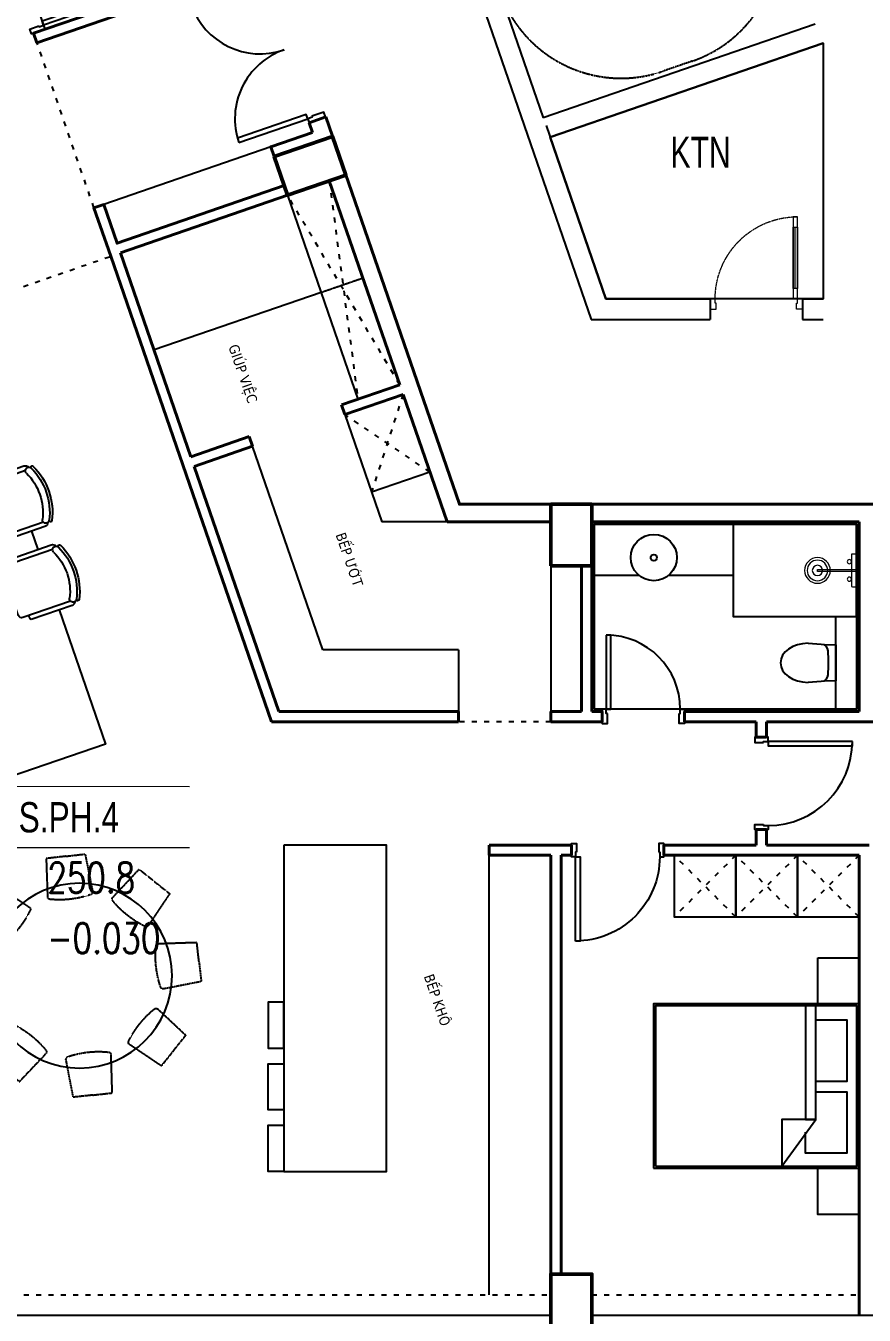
# Model space of a CAD drawing. Header units: millimetres. Extents: x -361681467 to 361175952, y -1292982 to 1550216.
# Drawn here: x -57223 to -49063, y 7771 to 20331 of the extents above; entities that cross this region are included whole.
import ezdxf
from ezdxf.enums import TextEntityAlignment as Align
from ezdxf.xclip import XClip

# ---------------------------------------------------------------- set-up
doc = ezdxf.new("R2010")
doc.units = ezdxf.units.MM
doc.header["$MEASUREMENT"] = 0
doc.header["$XCLIPFRAME"] = 0
doc.set_wipeout_variables(frame=1)
for name, pattern in [('220126_HDN_HBA typical plan$0$HIDDEN', [0.375, 0.25, -0.125]), ('220403_HDN_Penthouse Plan$0$HIDDEN', [0.375, 0.25, -0.125]), ('ACAD_ISO03W100', [30, 12, -18]), ('HIDDEN', [0.375, 0.25, -0.125]), ('Xref_ST_MBDV Cot vach 30.7.2022$0$HIDDEN', [0.375, 0.25, -0.125])]:
    doc.linetypes.add(name, pattern=pattern)
for name, color, linetype, lineweight in [('00_duong_QH', 7, 'Continuous', 9), ('A-NoiThat', 39, 'Continuous', 13), ('KT-Chuviet', 255, 'Continuous', 15), ('KT-Net cat', 1, 'Continuous', 40), ('KT-Net cot vach', 2, 'Continuous', 50), ('KT-Net thay', 7, 'Continuous', 15), ('Xref_ST_MBDV Cot vach 30.7.2022$0$CUA', 37, 'Continuous', 13)]:
    doc.layers.add(name, color=color, linetype=linetype, lineweight=lineweight)
for name, color, linetype in [('1VinaPVC-Text', 9, 'Continuous'), ('220403_HDN_Penthouse Plan$0$A-DRAIN', 8, 'Continuous'), ('220403_HDN_Penthouse Plan$0$BANQUET TABLE', 251, 'Continuous'), ('A-_FURN----_E-_N', 251, 'Continuous'), ('A-_SANIEQPT_E-_N', 251, 'Continuous'), ('A-FURNITURE', 251, 'Continuous'), ('IDEA - dim', 251, 'Continuous'), ('Kaka - ph', 7, 'Continuous'), ('KT-Net manh', 139, 'Continuous'), ('Xref_ST_MBDV Cot vach 30.7.2022$0$KT-Net manh', 139, 'Continuous'), ('Xref_ST_MBDV Cot vach 30.7.2022$0$KT-Text', 7, 'Continuous'), ('Xref_ST_MBDV Cot vach 30.7.2022$0$KT-Tuong', 1, 'Continuous')]:
    doc.layers.add(name, color=color, linetype=linetype)
doc.styles.add('font unicode ccu', font='arial.ttf')
doc.styles.add('ROMANS', font='ROMANS.SHX')
doc.styles.add('Tahoma', font='tahoma.ttf')
doc.styles.add('Xref_ST_MBDV Cot vach 30.7.2022$0$Arial', font='arial.ttf', dxfattribs={"width": 0.7})

# ---------------------------------------------------------------- blocks, each defined once
blk = doc.blocks.new('*U27')
blk.add_line((70, 100), (70, 700.0000000000036))
for points in [[(50, 0), (50, 800.0000000000036), (90, 800.0000000000036), (90, 0)], [(50, 100), (90, 100), (90, 700.0000000000036), (50, 700.0000000000036)], [(0, -100.0000000004902), (60, -100.0000000004902), (60, -40), (50, -40), (50, 0), (0, 0)], [(900.0000000000036, -100.0000000004901), (840.0000000000036, -100.0000000004901), (840.0000000000036, -39.99999999999989), (850.0000000000036, -39.99999999999989), (850.0000000000036, 1.136868377216165e-13), (900.0000000000036, 1.421085471520205e-13)]]:
    blk.add_lwpolyline(points, close=True)
at = {"linetype": 'Xref_ST_MBDV Cot vach 30.7.2022$0$HIDDEN'}
blk.add_arc((50, 0), 800.0000000000036, 7.016709298534877e-15, 90, dxfattribs=at)
blk = doc.blocks.new('TAG CAO DO SAN')
at = {"layer": 'KT-Net thay', "flags": 128}
blk.add_lwpolyline([(1526701.778855525, -266095.2298759429), (1526701.778855525, -266566.6584041911), (1527644.63591202, -266566.6584041911), (1527644.63591202, -266095.2298759429)], close=True, dxfattribs=at)
blk.add_wipeout([(1526701.778855525, -266095.2298759429), (1527644.6359120198, -266095.2298759429), (1527644.6359120198, -266566.65840419114), (1526701.778855525, -266566.65840419114)]).dxf.layer = 'KT-Net thay'
for points in [[(1526701.778855525, -266330.9441400666), (1527644.63591202, -266330.9441400666)], [(1526701.778855525, -266566.6584041911), (1527644.63591202, -266566.6584041911)]]:
    blk.add_lwpolyline(points, dxfattribs=at)
at = {"layer": 'KT-Chuviet', "color": 31, "style": 'ROMANS', "width": 0.75}
blk.add_text('DTTT:', height=117.8571320618522, dxfattribs=at).set_placement((1526748.92170835, -266507.8139601254))
at = {"layer": 'KT-Chuviet', "color": 31, "style": 'font unicode ccu', "width": 0.75}
blk.add_attdef('TÊNPHÒNG', text='', height=117.85713, dxfattribs=at).set_placement((1527175.308820772, -266213.4467624734), align=Align.MIDDLE_CENTER)
at = {"layer": 'KT-Chuviet', "color": 31, "ltscale": 15, "style": 'ROMANS', "width": 0.75, "flags": 8}
blk.add_attdef('CAO-DO', (1527091.943339912, -266507.7298381611), '', height=117.8571320618522, dxfattribs=at)
blk = doc.blocks.new('d800')
blk.add_line((760, 70), (40, 70))
for points in [[(40, 790), (40, 70), (85, 70), (85, 790)], [(50, 25), (40, 25), (40, 70), (0, 70), (0, -70), (50, -70)], [(750, 25), (760, 25), (760, 70), (800, 70), (800, -70), (750, -70)]]:
    blk.add_lwpolyline(points, close=True)
blk.add_arc((40, 70), 720, 0, 90)
blk = doc.blocks.new('d900n')
for points in [[(20, -50), (20, -40), (65, -40), (65, 0), (-65, 0), (-65, -50)], [(885, -40), (65, -40), (65, -85), (885, -85)], [(20, -850), (20, -860), (65, -860), (65, -900), (-65, -900), (-65, -850)]]:
    blk.add_lwpolyline(points, close=True)
blk.add_arc((65, -40), 820, 270, 0)
blk = doc.blocks.new('220403_HDN_Penthouse Plan$0$CH12')
for p, q in [((-312.375, -149.2411279597436), (-312.375, -572.1779138786915)), ((-267.75, -149.2411279597436), (-267.75, -639.6303226458076)), ((267.75, -639.6303226458076), (267.75, -149.2411280118249)), ((312.375, -572.1779138786915), (312.375, -149.2411246072115)), ((-232.0500000000029, -675.3303226458047), (232.0500000000029, -675.3303226458047))]:
    blk.add_line(p, q)
for centre, radius, start, end in [((-267.75, -149.2411279597436), 44.62499999999999, 111.939144832112, 180), ((-273.6712626853696, -77.20016474780641), 13.38749999999989, 116.2505862071374, 296.2505862071374), ((-252.9468673518131, -119.2240579767858), 33.46874999998481, 116.2505888953854, 296.2505888953855), ((0, -632.1362743546706), 632.1362743546692, 63.74941379286258, 116.2505862071374), ((0, -632.1362743546706), 605.3612743546691, 63.7494137928626, 116.2505862071374), ((0, -632.1362743546706), 538.4237743546691, 63.74941109871938, 116.2505888953856), ((252.9468674045929, -119.2240580028119), 33.46875000001501, 243.7494110987195, 63.74941109871941), ((273.671262685355, -77.20016474780641), 13.38750000000007, 243.7494137928627, 63.74941379286245), ((267.75, -149.2411280118286), 44.62499999999959, 0, 68.06085506708637), ((-290.0625, -549.8654138786915), 31.55464011044969, 225, 315), ((290.0625, -549.8654138786915), 31.55464011044961, 225.0000000000001, 315.0000000000002), ((-232.0500000000029, -639.6303226458076), 35.7, 180, 269.9999999999999), ((232.0500000000029, -639.6303226458076), 35.7, 270, 0)]:
    blk.add_arc(centre, radius, start, end)
blk = doc.blocks.new('220403_HDN_Penthouse Plan$0$A$C3EC23B15')
at = {"layer": '220403_HDN_Penthouse Plan$0$BANQUET TABLE', "color": 8, "linetype": '220403_HDN_Penthouse Plan$0$HIDDEN'}
for p, q in [((109.4161423066398, 545.482148904237), (79.11080034682527, 171.7666173171019)), ((300.1110290592769, 545.4927881314652), (109.4161423066398, 545.482148904237)), ((300.1110290592769, 545.4927881314652), (490.8059158121468, 545.482148904237)), ((490.8059158121468, 545.482148904237), (521.1112577717286, 171.7666173168691))]:
    blk.add_line(p, q, dxfattribs=at)
for centre, radius, start, end in [((104.1038436582312, 171.1768834803952), 24.99999999999999, 178.6483042138502, 261.1493601646956), ((300.2653979111928, 1066.822118149488), 941.8295144837301, 257.7392401244242, 269.9906090367983), ((299.9566602072446, 1066.822118149488), 941.8295144837301, 270.0093909698718, 282.2607598755758), ((496.118214460439, 171.1768834803952), 24.99999999999999, 278.8506398287137, 1.351695779481583)]:
    blk.add_arc(centre, radius, start, end, dxfattribs=at)
blk = doc.blocks.new('220403_HDN_Penthouse Plan$0$dining')
at = {"layer": '220403_HDN_Penthouse Plan$0$A-DRAIN'}
blk.add_circle((-2632081.272624135, -10960261.05400072), 900, dxfattribs=at)
blk.add_blockref('220403_HDN_Penthouse Plan$0$A$C3EC23B15', (-2632381.096482179, -10959636.05730305), dxfattribs=at)
for p, rotation in [((-2632735.569048401, -10960032.11862306), 45.08728904840522), ((-2631858.32757775, -10959604.69226795), 315.6110233388363), ((-2632705.352869913, -10960562.7808056), 90.17457809681035), ((-2631459.042655415, -10959955.5297235), 270.5237342904312), ((-2632308.213325434, -10960916.0449442), 135.2618671452156), ((-2631425.593242355, -10960485.99791875), 225.4364452420259), ((-2631777.645673651, -10960884.21200066), 180.3491561936208)]:
    blk.add_blockref('220403_HDN_Penthouse Plan$0$A$C3EC23B15', p, dxfattribs=dict(at, rotation=rotation))
blk = doc.blocks.new('220126_HDN_HBA typical plan$0$210902_YS plan 330pm ver13$0$TOTO-WC-CW822J')
at = {"color": 0}
blk.add_lwpolyline([(-177.2072506700642, -119.1915361834399), (-175, 0), (175, 0), (177.2072506700642, -119.1915361836145)], dxfattribs=at)
blk.add_lwpolyline([(-190, -270), (-183.3947591906181, -144.5004246227618, -0.3908696114996718), (-115.4352058441145, -78.20653349565691), (-27.76706723973621, -75.77130742336158, -0.01388621073825284), (27.76706724101678, -75.77130742336158), (115.4352058439981, -78.20653349565691, -0.3908696114996718), (183.3947591905016, -144.5004246227618), (190, -270)], format="xyb", dxfattribs=at)
blk.add_ellipse((0, -270), major_axis=(0, -270), ratio=0.7037037037037037, start_param=4.71238898038469, end_param=7.853981633974483, dxfattribs=at)
blk = doc.blocks.new('A$C2A980E36')
at = {"ltscale": 0.5}
blk.add_lwpolyline([(-10, 0), (10, 0), (10, 400), (-10, 400)], close=True, dxfattribs=at)
blk.add_lwpolyline([(160, 60), (160, 30, -0.4142135623730916), (150, 20), (-150, 20, -0.4142135623730987), (-160, 30), (-160, 60.00000000000728, -0.414213562373095), (-150, 70.00000000000728), (150, 70, -0.4142135623730915)], format="xyb", close=True, dxfattribs=at)
for centre, radius in [((0, 400), 125), ((0, 400), 100), ((0, 400), 50), ((-85, 90.00000000000728), 20), ((85, 90), 20)]:
    blk.add_circle(centre, radius, dxfattribs=at)
blk = doc.blocks.new('*U233')
at = {"layer": 'A-_FURN----_E-_N', "linetype": 'Continuous'}
for points in [[(-800, 600), (-800, 1000), (-1250, 1000), (-1250, 600)], [(-800, -1000), (-800, 1000), (800.0000000000582, 1000), (800.0000000000582, -1000)], [(-780, -980), (-780, 980), (780.0000000000582, 980), (780.0000000000582, -980)], [(1250, 600), (1250, 1000), (800, 1000), (800, 600)]]:
    blk.add_lwpolyline(points, close=True, dxfattribs=at)
at = {"layer": 'A-_FURN----_E-_N', "linetype": '220126_HDN_HBA typical plan$0$HIDDEN', "ltscale": 500}
blk.add_lwpolyline([(-800, -1000), (-800, 1000), (800.0000000000582, 1000), (800.0000000000582, -1000)], close=True, dxfattribs=at)
at = {"layer": 'A-_FURN----_E-_N', "linetype": 'Continuous'}
for points in [[(-55, 580), (-55, 880), (-655.6054548919201, 880), (-655.6054548919201, 480), (-448.1151331290603, 480)], [(645.6054548844695, 580), (645.6054548844695, 880), (45, 880), (45, 580)], [(-780, 248.6659454330802), (-326.2632651105523, 580), (780.0000000000582, 580), (780.0000000000582, 480), (-326.2632651105523, 480), (-326.2632651105523, 580), (-326.2632651105523, 248.6659454330802), (-780, 248.6659454330802)]]:
    blk.add_lwpolyline(points, dxfattribs=at)
blk = doc.blocks.new('SP3')
at = {"layer": 'A-_FURN----_E-_N', "linetype": 'Continuous'}
for points in [[(1425.826463487698, -18001.05554224472), (858.6762195388001, -17805.24798164326), (662.8686589373101, -18372.39822559213), (1230.018902886208, -18568.2057861936)], [(1992.97670743661, -18196.86310284623), (1425.826463487698, -18001.05554224472), (1230.018902886208, -18568.2057861936), (1797.16914683512, -18764.01334679512)], [(2560.126951385493, -18392.67066344774), (1992.97670743661, -18196.86310284623), (1797.16914683512, -18764.01334679512), (2364.319390784018, -18959.82090739661)]]:
    blk.add_lwpolyline(points, close=True, dxfattribs=at)
at = {"layer": 'A-FURNITURE', "extrusion": (3.215714823198302e-06, -2.058977408583588e-06, 0.99999999999271), "elevation": 0.02660061755395782}
blk.add_lwpolyline([(-3199.855201970045, -17916.87427227354), (-3341.628869374425, -17867.88215833431), (-3488.605211236325, -18293.20316054404), (-3346.831543807083, -18342.19527450588)], close=True, dxfattribs=at)
at = {"layer": 'A-FURNITURE', "extrusion": (3.801013649937795e-06, -3.640123983871044e-07, 0.99999999999271)}
for points, elevation in [([(-3542.57876373083, -18909.3663444277), (-3684.374258770534, -18860.43744107075), (-3537.587548740107, -18435.05095592123), (-3395.792053665275, -18483.97985927596)], -0.006582146442004295), ([(-3738.420803197495, -19476.50468344006), (-3880.216298236908, -19427.57578008237), (-3733.429588205914, -19002.18929493287), (-3591.634093132696, -19051.11819828734)], -0.007120099320252665)]:
    blk.add_lwpolyline(points, close=True, dxfattribs=dict(at, elevation=elevation))
at = {"layer": 'IDEA - dim'}
for p, q in [((-599.9997756197699, -9999.999999843654), (-2319.999775625882, -9999.99999946222)), ((-599.9997757309466, -10499.99999984427), (-599.9997761999693, -12599.99999984427)), ((-1719.999776684315, -14799.12345892204), (-1719.999776218829, -12699.99999959406)), ((-769.9997762188141, -12699.99999980626), (-769.999776463781, -13804.70826929159)), ((-169.999776509736, -14011.8571466929), (-769.999776463781, -13804.70826929159)), ((-473.6577656104782, -15229.42070637507), (-1719.999776684315, -14799.12345892204)), ((644.6712664682273, -14748.02671388046), (181.260039711342, -16090.28229122624)), ((-473.6577656104782, -15229.42070637507), (-669.4653262119828, -15796.57095032399)), ((-2239.535111264435, -21263.49704000546), (-842.7745123078203, -17217.82529983877))]:
    blk.add_line(p, q, dxfattribs=at)
at = {"layer": 'IDEA - dim', "linetype": 'HIDDEN', "ltscale": 2}
blk.add_line((-599.9997759542894, -11499.99999984424), (-169.999775952725, -11499.99999993959), dxfattribs=at)
at = {"layer": 'IDEA - dim', "extrusion": (1.207024233779871e-06, 1.693633691974523e-06, 0.9999999999978374)}
for points, elevation in [([(-880.0073740608826, -9859.987598705242), (-170.0097753590851, -9859.997598634238), (-170.0108028337259, -9814.997598646092), (-880.0084015355162, -9814.987598717082)], -0.01570194217002305), ([(-125.0063120198258, -9849.999895399907), (-125.0068220366371, -9859.999895386825), (-170.0068219780985, -9859.997600311332), (-170.0088620453295, -9899.997600259505), (-0.008862095875388352, -9900.002394236237), (-0.006312011942162797, -9850.002394301357)], -0.01570194217002301)]:
    blk.add_lwpolyline(points, close=True, dxfattribs=dict(at, elevation=elevation))
at = {"layer": 'IDEA - dim'}
blk.add_lwpolyline([(-9399.999316703055, -10499.99999789298), (-9399.998389594606, -16864.92727072255, 0.3198757453656692), (-7379.036192602071, -19700.67805349836), (-1737.654054182691, -21648.35468192326)], format="xyb", dxfattribs=at)
for points in [[(-599.9997759542894, -11499.99999984424), (-2319.999775952747, -11499.9999994601)], [(-169.9997763976862, -13499.99999994028), (-769.999776397497, -13499.99999980626)], [(1427.603340880371, -15118.83501706139), (1015.399825503446, -14976.52252459847), (1178.572792671359, -14503.89732130771), (2454.660841556208, -14944.46433266101), (2291.487874388287, -15417.08953595177), (1694.960529844218, -15211.13958633351)], [(-2700.640732037202, -16470.6083905089), (-3738.420803224421, -19476.50468343602), (-2793.170396642934, -19802.85061777185), (-1755.390325455694, -16796.95432484473), (-2700.640732037202, -16470.6083905089)], [(-1359.553891550087, -21778.8930556576), (3744.798303989955, -23541.16110107105)]]:
    blk.add_lwpolyline(points, dxfattribs=at)
at = {"layer": 'IDEA - dim', "extrusion": (8.958606216863281e-07, 3.170386031029769e-06, 0.9999999999945731), "elevation": -0.04824631176898188}
blk.add_lwpolyline([(-4020.152098686751, -12967.81744356201), (-4020.152109417847, -12779.6887912164)], dxfattribs=at)
at = {"layer": 'IDEA - dim', "extrusion": (1.79172143964463e-06, 5.545852518012404e-14, 0.9999999999983948), "elevation": -0.005675286126534509}
blk.add_lwpolyline([(-4020.152084270131, -13592.56744364068), (-4020.152041477459, -14975.05698360781), (-5000.675511624028, -14975.05701775744)], dxfattribs=at)
at = {"layer": 'IDEA - dim'}
for points in [[(1178.572792671359, -14503.89732130771), (3588.961329454018, -15336.07945386402), (3001.538647649533, -17037.5301857107), (591.1501108668745, -16205.34805315439)], [(3295.24998855179, -16186.80481978731), (3588.961329454018, -15336.07945386397), (2454.660841556222, -14944.46433266095), (2160.94950065398, -15795.1896985843)], [(3295.24998855179, -16186.80481978731), (3001.538647649533, -17037.5301857107), (2812.488566333217, -16972.26099884353), (3106.199907235467, -16121.53563292013)]]:
    blk.add_lwpolyline(points, close=True, dxfattribs=at)
for radius in [225, 30]:
    blk.add_circle((1618.392473871063, -14999.56848054566), radius, dxfattribs=at)
at = {"layer": 'IDEA - dim', "extrusion": (1.207024233779871e-06, 1.693633691974523e-06, 0.9999999999978374)}
for centre, start, end in [((-169.9897755009697, -8440.00240123076, -0.0157019421301586), 179.9991930204866, 269.9991930203695), ((-170.0097753590851, -9859.997598634238, -0.01570194213015834), 89.99919302036953, 179.9991930204866)]:
    blk.add_arc(centre, 709.9975987722107, start, end, dxfattribs=at)
at = {"layer": 'KT-Net cat'}
for p, q in [((-2419.999775245189, -8299.99999945311), (-2419.999775222808, -8199.99999945311)), ((-2419.999775222779, -8199.99999945308), (-169.9997752209747, -8199.999999952037)), ((-2419.999775245189, -8299.99999945311), (-169.9997752431445, -8299.999999952037)), ((-169.9997755978984, -9900.00239701147, -0.001296884604235359), (0.01226424373453483, -9900.00239704916, -0.001296884604235359)), ((-169.9997755979275, -9900.00239701147), (-169.9997756200755, -9999.999999939726)), ((-2419.999776794939, -15297.9942794427), (-2419.99977573099, -10499.99999944086)), ((-2319.999776196652, -12599.99999946007), (-2319.99977573099, -10499.99999946009)), ((-169.9997757309757, -10499.99999993967), (-169.9997761966515, -12599.99999994031)), ((-1719.999776218836, -12699.99999959413), (-1719.999776196652, -12599.99999959409)), ((-769.9997761966297, -12599.99999980626), (-769.9997762188286, -12699.99999980626)), ((-2319.999776779136, -15226.72701936835), (-2319.999776218872, -12699.99999946009)), ((-169.9997762188286, -12699.99999994032), (-169.999776509736, -14011.8571466929)), ((-169.999776509736, -14011.8571466929), (785.0000182326185, -14341.56903905043)), ((1163.100180865222, -14472.10741278477), (3620.751237976932, -15320.60684205787)), ((464.8351616858708, -16188.18607152699), (928.246388442778, -14845.93049418126)), ((559.3602023439453, -16220.82066496054), (1022.771429100816, -14878.56508761481)), ((-702.0999196455523, -15891.09599098211), (-2419.999776794939, -15297.9942794427)), ((-669.4653262119682, -15796.57095032399), (-2319.999776779136, -15226.72701936835)), ((3620.751237976932, -15320.60684205787), (3017.011259455656, -17069.32009423365)), ((-702.0999196455523, -15891.09599098211), (-669.4653262119682, -15796.57095032399)), ((181.260039711342, -16090.28229122624), (148.6254462776997, -16184.80733188434)), ((148.6254462776997, -16184.80733188434), (621.2506495685229, -16347.98029905227)), ((464.8351616858708, -16188.18607152699), (181.2600397113783, -16090.28229122622)), ((559.3602023439453, -16220.82066496054), (653.885243002107, -16253.45525839413)), ((621.2506495685229, -16347.98029905227), (653.885243002107, -16253.45525839413)), ((1377.450974833715, -16609.0570465209), (1410.08556826727, -16514.53200586278)), ((1410.08556826727, -16514.53200586278), (3017.011259455656, -17069.32009423365)), ((1377.450974833686, -16609.0570465209), (2039.126259440571, -16837.49920055593)), ((2039.126259440571, -16837.49920055593), (1990.174369290195, -16979.28676154316)), ((2133.651300098747, -16870.13379398952), (2084.699409948364, -17011.92135497675)), ((2133.651300098747, -16870.13379398952), (3173.426747338381, -17229.11432175894)), ((1990.174369290195, -16979.28676154316), (2084.699409948378, -17011.92135497675)), ((-842.7745123078203, -17217.82529983877), (-810.1399188742434, -17123.30025918058)), ((-810.1399188742216, -17123.30025918058), (-53.93959360905865, -17384.37700664927)), ((-842.7745123078057, -17217.82529983873), (-275.6242683589226, -17413.63286044024)), ((-1607.115680448507, -21270.25451929105), (-275.6242683589226, -17413.63286044024)), ((-1512.590639790331, -21302.88911272464), (-181.0992277007754, -17446.26745387386)), ((-181.0992277007754, -17446.26745387386), (-86.57418704267184, -17478.90204730744)), ((-86.57418704265729, -17478.90204730744), (-53.9395936090441, -17384.37700664925)), ((764.1511788807111, -17772.61338820967), (796.7857723143097, -17678.08834755148)), ((796.7857723142879, -17678.08834755151), (1647.511138237584, -17971.79968845374)), ((764.1511788806965, -17772.61338820966), (2560.126951385493, -18392.67066344774)), ((1696.463028387952, -17830.01212746653), (1647.511138237591, -17971.79968845376)), ((1696.463028387967, -17830.01212746653), (1790.988069046129, -17862.64672090012)), ((1790.988069046129, -17862.64672090012), (1742.036178895738, -18004.43428188732)), ((1742.036178895738, -18004.43428188732), (2687.286585477254, -18330.78021622315)), ((2560.126951385493, -18392.67066344774), (1098.097165561732, -22627.39248493073))]:
    blk.add_line(p, q, dxfattribs=at)
for points in [[(0.0002244020288344473, -9900.002397049131), (0.0002235170686617494, -13890.70280456646), (6701.031347874799, -16204.22126281366)], [(-2419.999775730961, -10499.99999943776), (-2419.999775736767, -10499.99999943774), (-2419.999775625889, -9999.999999439911), (-2319.999775625882, -9999.99999946222)], [(-599.9997757085948, -10399.99999984427), (-2319.999775714583, -10399.99999946008), (-2319.999775625882, -9999.99999946222)], [(-169.999775620061, -9999.999999939697), (-599.9997756197845, -9999.999999843669), (-599.9997756421144, -10099.99999984435)], [(-599.9997757309466, -10499.99999984427), (-2319.99977573099, -10499.99999946009)], [(-1719.999776196652, -12599.99999959409), (-2319.999776200551, -12599.99999946009)], [(-169.999776196637, -12599.99999994031), (-769.9997761966297, -12599.99999980626)], [(-1719.999776218829, -12699.99999959406), (-2319.999776222889, -12699.99999946007)], [(-169.9997762189887, -12699.99999994028), (-769.9997762188141, -12699.99999980626)]]:
    blk.add_lwpolyline(points, dxfattribs=at)
at = {"layer": 'KT-Net cot vach'}
for points in [[(-599.9997756421144, -10099.99999984435), (0.0002243579219793901, -10099.99999997742), (0.000224269155296497, -10499.99999997736), (-599.9997757309466, -10499.99999984427)], [(644.6712664682127, -14748.02671388048), (1022.771429100845, -14878.56508761476), (1218.578989702321, -14311.41484366587), (840.47882706971, -14180.87646993159)], [(-1802.923241049997, -21837.40476323996), (-1424.823078417394, -21967.9431369743), (-1229.015517815897, -21400.79289302539), (-1607.115680448507, -21270.25451929105)]]:
    blk.add_lwpolyline(points, close=True, dxfattribs=at)
at = {"layer": 'KT-Net manh', "linetype": 'ACAD_ISO03W100', "ltscale": 4}
for p, q in [((-2419.999775625889, -9999.999999439911), (-2419.999775248914, -8299.999999453052)), ((-4400.000002347733, -10499.99999900177), (-2419.999775731027, -10499.99999944086)), ((-169.9997757309757, -10499.99999993967), (-599.9997761999693, -12599.99999984427)), ((-169.9997761966515, -12599.99999994031), (-599.9997757309466, -10499.99999984427)), ((-169.9997762189887, -12699.99999994028), (-769.9997763962165, -13499.99999980629)), ((-169.9997763976862, -13499.99999994028), (-769.9997762188141, -12699.99999980626)), ((148.6254462776997, -16184.80733188434), (-702.0999196455523, -15891.09599098211)), ((1230.018902886208, -18568.2057861936), (858.6762195388001, -17805.24798164326)), ((1425.826463487698, -18001.05554224472), (662.8686589373101, -18372.39822559213)), ((1797.16914683512, -18764.01334679512), (1425.826463487698, -18001.05554224472)), ((1992.97670743661, -18196.86310284623), (1230.018902886208, -18568.2057861936)), ((2364.319390784018, -18959.82090739661), (1992.97670743661, -18196.86310284623)), ((2560.126951385493, -18392.67066344774), (1797.16914683512, -18764.01334679512))]:
    blk.add_line(p, q, dxfattribs=at)
blk.add_lwpolyline([(-9199.999316703063, -10499.9999687612), (-9199.99838959465, -16864.92724159078, 0.3198757453656691), (-7313.767005734902, -19511.62797218207), (-1672.384867315544, -21459.30460060696)], format="xyb", dxfattribs=at)
blk.add_lwpolyline([(-1294.284704682927, -21589.8429743413), (1163.366352428886, -22438.34240361444)], dxfattribs=at)
at = {"layer": 'A-_FURN----_E-_N', "linetype": 'Continuous', "extrusion": (0, 0, -1), "zscale": -1, "rotation": 90.00000001269018}
blk.add_blockref('d800', (2373.573243520761, -8199.999999468186), dxfattribs=at)
at = {"layer": 'A-_FURN----_E-_N', "linetype": 'Continuous', "extrusion": (0, 0, -1), "xscale": -0.9999999999999998, "zscale": -0.9999999999999998, "rotation": 19.04502276475336}
blk.add_blockref('d800', (-639.1996759725589, -16295.9915266452, 0.0001092023513871004), dxfattribs=at)
at = {"layer": 'A-_SANIEQPT_E-_N', "extrusion": (0, 0, -1), "xscale": -1, "zscale": -1, "rotation": 109.0471379659221}
blk.add_blockref('220126_HDN_HBA typical plan$0$210902_YS plan 330pm ver13$0$TOTO-WC-CW822J', (-2959.344236784324, -16546.89831588187, 0.0001092023513871004), dxfattribs=at)
at = {"layer": 'A-NoiThat', "extrusion": (0, 0, -1), "zscale": -1, "rotation": 289.047137965922}
blk.add_blockref('A$C2A980E36', (-3461.010667134535, -15767.96905551237, 0.0001092023513871004), dxfattribs=at)
at = {"layer": 'IDEA - dim', "extrusion": (-1.791721439644604e-06, -5.545862068308884e-14, -0.9999999999983948), "zscale": -1, "rotation": 89.9999979941503}
for p in [(3736.546998467672, -12467.31378135776, 0.008754123308145774), (3736.546970004817, -13280.19243371453, 0.008754123308145135)]:
    blk.add_blockref('220403_HDN_Penthouse Plan$0$CH12', p, dxfattribs=at)
at = {"layer": 'IDEA - dim', "extrusion": (-8.855117863705762e-20, 5.737301946549579e-20, -1), "zscale": -1, "rotation": 327.3258914734029}
blk.add_blockref('220403_HDN_Penthouse Plan$0$dining', (8137567.463260859, 7787872.538175128, 0.0001092023513863199), dxfattribs=at)
at = {"layer": 'IDEA - dim', "extrusion": (0, 0, -1), "xscale": -1, "zscale": -1, "rotation": 19.04502276477681}
blk.add_blockref('d900n', (-2037.43688961929, -16995.60405825996, 0.0001092023513871004), dxfattribs=at)
at = {"layer": 'IDEA - dim', "extrusion": (0, 0, -1), "zscale": -1, "rotation": 289.0492531670673}
blk.add_blockref('d900n', (70.25689039018471, -17431.63952716466, 0.0001092023513871004), dxfattribs=at)
at = {"layer": 'IDEA - dim', "xscale": -0.9999999999999999, "rotation": 250.9528620340779}
blk.add_blockref('*U233', (881.4382775957783, -20190.70486484724), dxfattribs=at)
at = {"layer": '1VinaPVC-Text', "style": 'Tahoma', "text_generation_flag": 6}
for s, p in [('GIÚP VIỆC', (-1626.462669166343, -11704.18804322177)), ('BẾP ƯỚT', (-1238.285813031893, -13777.65088432562)), ('BẾP KHÔ', (-1830.42559932344, -18123.53508157852))]:
    blk.add_text(s, height=99.9999999999974, rotation=89.99999998749355, dxfattribs=at).set_placement(p)

msp = doc.modelspace()

# ---------------------------------------------------------------- linework, layer by layer
at = {"layer": '00_duong_QH', "color": 251, "extrusion": (7.52316384526264e-37, 3.294527862871538e-06, 0.9999999999945732)}
for points, elevation in [([(-73995.39994961256, 47058.39912733521), (-74402.85031464184, 48238.5992555581), (-74743.27577205049, 49264.16743229957, -0.5721348877573081), (-70356.26346844295, 55577.01043614443), (-70356.26346844295, 55577.01043614443), (-55283.65325072268, 51221.87530656639, -0.2600440029321422), (-52353.04460384184, 48619.04614140688), (-48213.03342542658, 36692.46096063076), (-46490.62358235056, 31673.68885131689, -0.0851587331875401), (-46189.25807155343, 29842.68546977269), (-46199.42555170925, 28170.41426537122), (-43263.54698853986, 28170.41426506586, -0.4853325089058095), (-42963.54698853986, 28570.41426537083), (-14846.43414015556, 28570.41426537095, -0.3325647711405137), (-9646.51669140393, 23917.11422955222), (-8080.393944520969, 16401.97386651483), (-8041.418037225027, 16200.17874522731), (-7198.610380573664, 12371.35466469704, -0.4743644406092647), (-12357.57336389693, 6070.414265494077), (-45142.51533986488, 6070.414265493844), (-57494.95486745657, 6070.414265493844, -0.3210444216618651), (-62697.36355624022, 9785.724047368063), (-71022.25303159328, 33863.92235340979, 0.4109426663344203), (-71669.20684105763, 34182.93354595041)], -0.6525742149244415), ([(-7408.824989462694, 12463.30275693762, -0.4623502306038264), (-12357.57336389693, 6470.41426549183), (-57540.77974365512, 6480.201532117098, -0.3200235889152288), (-62317.58650670433, 9911.412456892784), (-70644.2107183286, 33994.62816575568, 0.4141945204049854), (-71805.28692713054, 34559.15165555773)], -0.652574214939505)]:
    msp.add_lwpolyline(points, format="xyb", dxfattribs=dict(at, elevation=elevation))
at = {"layer": '00_duong_QH', "color": 251, "extrusion": (7.523163845262638e-37, 3.294527862871537e-06, 0.999999999994573), "elevation": -0.652574214939505}
msp.add_lwpolyline([(-7605.739037320057, 12428.30478904763, -0.4622607301357626), (-12359.00479405774, 6670.414580250224), (-57540.4090078914, 6680.201456503057, -0.3200302948884041), (-62128.4188948435, 9976.341768489812), (-70455.18956173136, 34059.98107203109, 0.4141945204049851), (-71870.62754418576, 34748.1770606303, 0.4141945204049851)], format="xyb", dxfattribs=at)
at = {"layer": 'Defpoints', "elevation": 1.118653840330035e-10}
msp.add_lwpolyline([(-52120.84456731851, 19244.59454010808), (-49463.54807025846, 20162.02118337282), (-49463.54807025846, 17670.41457689341), (-51577.36188063143, 17670.41457689341)], close=True, dxfattribs=at)
at = {"layer": 'Xref_ST_MBDV Cot vach 30.7.2022$0$KT-Net manh', "linetype": 'Xref_ST_MBDV Cot vach 30.7.2022$0$HIDDEN', "elevation": 1.118653840330035e-10}
msp.add_lwpolyline([(-49963.66232990813, 21576.23876567115, -0.4141313066799707), (-50737.03036163206, 19986.83398765966), (-51021.1306633473, 19888.74889010223, -0.4141313427087546), (-52610.36346852679, 20662.47015008237, -1.000029217103996)], format="xyb", dxfattribs=at)
at = {"layer": 'Xref_ST_MBDV Cot vach 30.7.2022$0$KT-Tuong'}
for p, q in [((-54431.14322055074, 25323.45299650199), (-51719.89640082255, 17470.41457689341)), ((-54118.08168424823, 25029.52702880354), (-52186.11375414622, 19433.64462143803)), ((-49539.41261552768, 20347.41323702692), (-52186.11375414622, 19433.64462143803)), ((-49463.54807025846, 20162.02118337282), (-52120.84456731851, 19244.59454010808)), ((-52160.07187042077, 19358.21515041849), (-51577.36188063143, 17670.41457689341)), ((-51577.36188063143, 17670.41457689341), (-50563.54807025871, 17670.41457689341)), ((-50563.54807025871, 17670.41457689367), (-50563.54807025871, 17470.41457689338)), ((-49663.54807025871, 17670.41457689341), (-49663.54807025871, 17470.41457689341)), ((-49663.54807025872, 17670.41457689341), (-49463.54807025846, 17670.41457689341)), ((-51719.89640082255, 17470.41457689341), (-50563.54807025871, 17470.41457689341)), ((-49663.54807025871, 17470.41457689338), (-49463.54807025846, 17470.41457689338))]:
    msp.add_line(p, q, dxfattribs=at)

# ---------------------------------------------------------------- block references
at = {"layer": 'Xref_ST_MBDV Cot vach 30.7.2022$0$CUA', "xscale": -1}
msp.add_blockref('*U27', (-49663.54807025871, 17670.41457689367), dxfattribs=at)

# ---------------------------------------------------------------- texts
at = {"layer": 'Xref_ST_MBDV Cot vach 30.7.2022$0$KT-Text', "extrusion": (-8.170037625858129e-08, 7.190618793806633e-10, 0.9999999999999967), "insert": (-50655.58315555137, 18949.75170250004, -0.009570612254518772), "char_height": 300, "attachment_point": 8, "text_direction": (0.9999999999999967, 0, 8.170037625858129e-08), "style": 'Xref_ST_MBDV Cot vach 30.7.2022$0$Arial'}
msp.add_mtext_dynamic_manual_height_columns('KTN', width=2465.018485367337, gutter_width=6.249999999999999, heights=[0], dxfattribs=at)

# ---------------------------------------------------------------- next in the draw order: block references
at = {"layer": 'KT-Net thay'}
ref = msp.add_blockref('TAG CAO DO SAN', (-3874742.621508998, 678154.768800792, 5.572087455346578), dxfattribs=dict(at, xscale=2.5, yscale=2.5, zscale=2.5))
XClip(ref).set_block_clipping_path([(1526674.1636322693, -266330.944140067), (1527644.6359120195, -266095.2298759429)])
ref.add_attrib('CAO-DO', '250.8', (-57012.76315921855, 11885.44420538939, 5.572087455346578), dxfattribs={"layer": 'KT-Chuviet', "color": 31, "ltscale": 15, "height": 294.6428301546305, "style": 'ROMANS', "width": 0.7500000000000001})
ref.add_attrib('CAO-DO', '-0.030', (-57012.76315921855, 11296.15854508014, 5.572087455346578), dxfattribs={"layer": 'KT-Chuviet', "color": 31, "ltscale": 15, "height": 294.6428301546305, "style": 'ROMANS', "width": 0.7500000000000001})
ref.add_attrib('TÊNPHÒNG', 'S.PH.4', dxfattribs={"layer": 'KT-Chuviet', "color": 31, "height": 294.642825, "style": 'font unicode ccu', "width": 0.7500000000000001}).set_placement((-56804.34945706739, 12621.15189460854, 5.572087455346578), align=Align.MIDDLE_CENTER)

# ---------------------------------------------------------------- next in the draw order: block references
at = {"layer": 'Kaka - ph', "rotation": 19.04713796592207}
msp.add_blockref('SP3', (-57535.50378175935, 28800.78695096377, -4.458504121888373e-05), dxfattribs=at)

doc.saveas('drawing.dxf')
